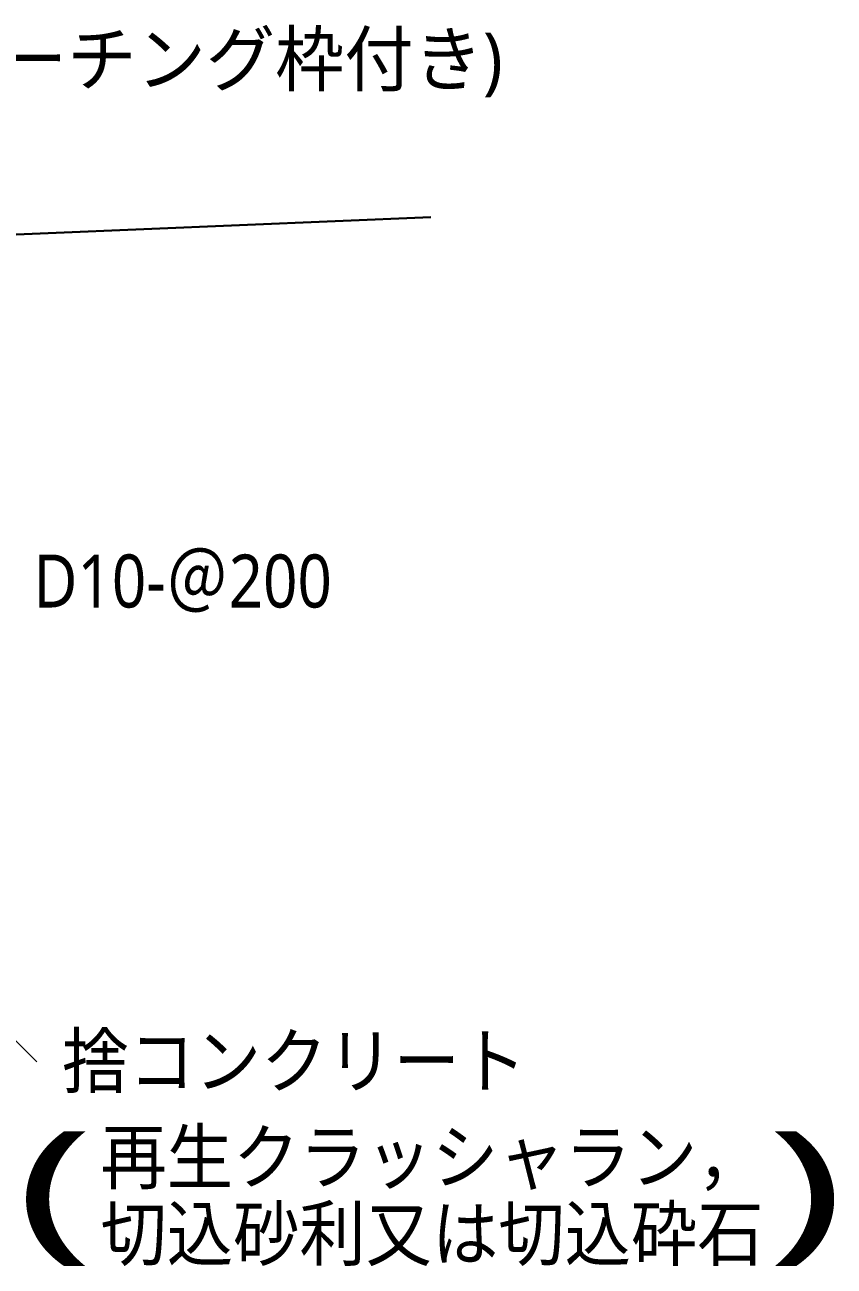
# Model space of a CAD drawing. Header units: millimetres. Extents: x 0 to 420, y 0 to 297.
# Drawn here: x 85.96 to 117.68, y 87.14 to 135.82 of the extents above; entities that cross this region are included whole.
import ezdxf
from ezdxf.enums import TextEntityAlignment as Align

# ---------------------------------------------------------------- set-up
doc = ezdxf.new("R2010")
doc.units = ezdxf.units.MM
doc.styles.add('kst32b', font='NotoSansJP-Variable.ttf')

msp = doc.modelspace()

# ---------------------------------------------------------------- linework, layer by layer
at = {"lineweight": 30}
msp.add_lwpolyline([(79.354, 127.339), (101.875, 128.27)], dxfattribs=at)
at = {"lineweight": 13}
msp.add_lwpolyline([(82.169, 99.377), (86.424, 95.144)], dxfattribs=at)

# ---------------------------------------------------------------- texts
at = {"style": 'kst32b'}
for s, height, p, p2 in [('(グレーチング枠付き)', 2.07913, (78.698, 133.435), (104.687, 133.435)), ('D10-＠200', 2.0791, (86.296, 112.966), (97.992, 112.966)), ('捨コンクリート', 2.0791, (87.418, 94.149), (105.611, 94.149)), ('再生クラッシャラン，', 2.0791, (88.921, 90.382), (114.91, 90.382)), ('(          )', 4.33151, (85.598, 88.096), (118.084, 88.096)), ('切込砂利又は切込砕石', 2.0791, (88.921, 87.376), (114.91, 87.376))]:
    msp.add_text(s, height=height, dxfattribs=at).set_placement(p, p2, align=Align.FIT)

doc.saveas('drawing.dxf')
